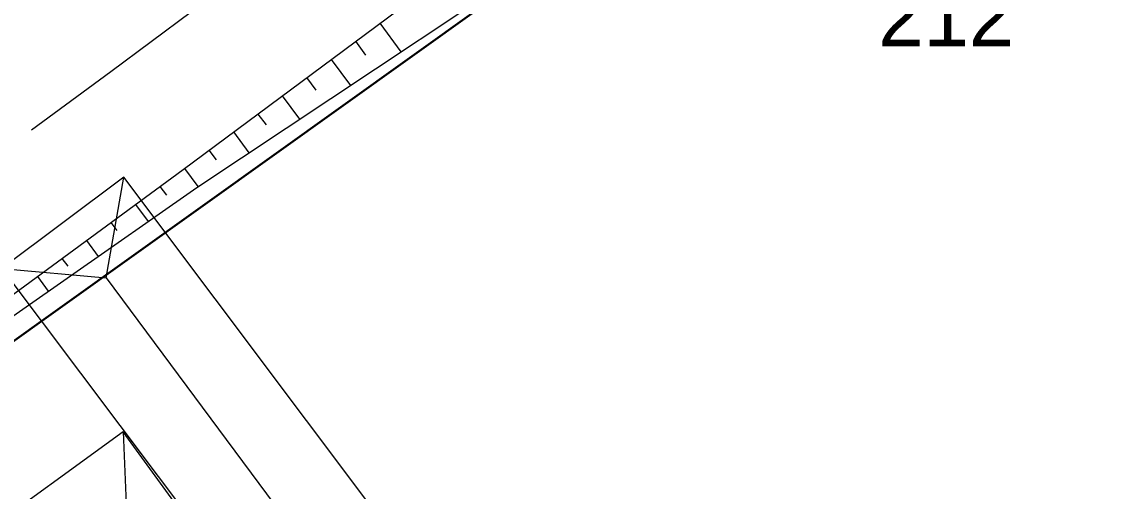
# Model space of a CAD drawing. Header units: metres. Extents: x 536440 to 536837, y 1836560 to 1836836.
# Drawn here: x 536564.36 to 536599.78, y 1836672.54 to 1836687.98 of the extents above; entities that cross this region are included whole.
import ezdxf
from ezdxf.enums import TextEntityAlignment as Align

# ---------------------------------------------------------------- set-up
doc = ezdxf.new("R2010")
doc.units = ezdxf.units.M
doc.header["$MEASUREMENT"] = 0
doc.linetypes.add('DGN Style 2', pattern=[10.8828, 6.52968, -4.35312])
for name, color, linetype, lineweight in [('Level 2', 1, 'Continuous', 0), ('Level 4', 1, 'Continuous', 0), ('Level 44', 1, 'Continuous', 0), ('Level 5', 1, 'Continuous', 0), ('Level 8', 1, 'Continuous', 0), ('Level 9', 1, 'Continuous', 0)]:
    doc.layers.add(name, color=color, linetype=linetype, lineweight=lineweight)
doc.styles.add('Style-CHAR_FAST_FONT', font='CHAR_FAST_FONT.shx')

# ---------------------------------------------------------------- blocks, each defined once
blk = doc.blocks.new('*U43')
at = {"layer": 'Level 44', "color": 7, "linetype": 'Continuous', "lineweight": 0}
blk.add_line((-2.167, 4.73), (2.127, -4.476), dxfattribs=at)
at = {"layer": 'Level 44', "color": 7, "linetype": 'Continuous', "lineweight": 0, "flags": 128}
for points in [[(-5.468, 5.71), (-2.167, 4.73), (-0.948, 7.849)], [(0.96, -7.841), (2.127, -4.476), (5.48, -5.702)]]:
    blk.add_lwpolyline(points, dxfattribs=at)
blk.add_lwpolyline([(-5.468, 5.71), (0.96, -7.841), (5.48, -5.702), (-0.948, 7.849)], close=True, dxfattribs=at)
blk = doc.blocks.new('*U44')
at = {"layer": 'Level 44', "color": 7, "linetype": 'Continuous', "lineweight": 0}
blk.add_line((3.106, 1.699), (-2.939, -1.233), dxfattribs=at)
at = {"layer": 'Level 44', "color": 7, "linetype": 'Continuous', "lineweight": 0, "flags": 128}
blk.add_lwpolyline([(-3.811, -6.118), (7.123, -1.159), (3.82, 6.116), (-7.111, 1.166)], close=True, dxfattribs=at)
for points in [[(3.82, 6.116), (3.106, 1.699), (7.123, -1.159)], [(-7.111, 1.166), (-2.939, -1.233), (-3.811, -6.118)]]:
    blk.add_lwpolyline(points, dxfattribs=at)
blk = doc.blocks.new('*U42')
at = {"layer": 'Level 44', "color": 7, "linetype": 'Continuous', "lineweight": 0}
for name, p, xscale, yscale, zscale, rotation in [('*U43', (2.86, 3.45), 1.000000090260133, 1.000000090260133, 1.000000090260133, 11.54659778928704), ('*U44', (-2.17, -4.18), 0.9999990910556075, 0.9999990910556075, 0.9999990910556075, 11.62205119697509)]:
    blk.add_blockref(name, p, dxfattribs=dict(at, xscale=xscale, yscale=yscale, zscale=zscale, rotation=rotation))

msp = doc.modelspace()

# ---------------------------------------------------------------- linework, layer by layer
at = {"layer": 'Level 2', "color": 7, "linetype": 'Continuous', "lineweight": 0}
for p, q in [((536576.14, 1836687.93), (536576.83, 1836686.99)), ((536575.34, 1836687.33), (536575.67, 1836686.88)), ((536574.54, 1836686.73), (536575.17, 1836685.88)), ((536573.73, 1836686.14), (536574.03, 1836685.73)), ((536572.93, 1836685.54), (536573.5, 1836684.77)), ((536572.13, 1836684.94), (536572.4, 1836684.58)), ((536571.33, 1836684.35), (536571.83, 1836683.67)), ((536570.52, 1836683.75), (536570.76, 1836683.43)), ((536569.72, 1836683.15), (536570.16, 1836682.56)), ((536568.91, 1836682.56), (536569.13, 1836682.27)), ((536568.11, 1836681.97), (536568.52, 1836681.41)), ((536567.3, 1836681.38), (536567.5, 1836681.11)), ((536566.5, 1836680.78), (536566.88, 1836680.26)), ((536565.69, 1836680.19), (536565.88, 1836679.94)), ((536564.89, 1836679.6), (536565.24, 1836679.12))]:
    msp.add_line(p, q, dxfattribs=at)
at = {"layer": 'Level 2', "color": 7, "linetype": 'Continuous', "lineweight": 0, "flags": 128}
for points in [[(536450.37, 1836596.28), (536456.47, 1836600.36), (536470.46, 1836610.34), (536477.93, 1836615.8), (536489.04, 1836623.95), (536505.16, 1836635.78), (536521.29, 1836647.61), (536537.42, 1836659.44), (536547.9, 1836667.13), (536557.11, 1836673.89), (536569.68, 1836683.12), (536583.78, 1836693.6), (536585.78, 1836695.11), (536597.33, 1836703.91), (536608.25, 1836712.47), (536619.04, 1836721.17), (536633.01, 1836732.78), (536648.29, 1836745.79)], [(536450.37, 1836595.99), (536456.75, 1836599.96), (536471.36, 1836609.11), (536478.9, 1836614.49), (536489.45, 1836623.38), (536505.48, 1836635.34), (536521.93, 1836646.73), (536537.5, 1836659.33), (536548.18, 1836666.74), (536557.33, 1836673.59), (536570.12, 1836682.52), (536584.77, 1836692.27), (536586.8, 1836693.75), (536597.93, 1836703.15), (536609.46, 1836710.95), (536620.26, 1836719.67), (536634.34, 1836731.22), (536648.95, 1836745.03)]]:
    msp.add_lwpolyline(points, dxfattribs=at)
at = {"layer": 'Level 5', "color": 7, "linetype": 'Continuous', "lineweight": 30, "flags": 128}
msp.add_lwpolyline([(536521.93, 1836646.73), (536552.1, 1836668.9), (536588.53, 1836694.96)], dxfattribs=at)
at = {"layer": 'Level 8', "color": 7, "linetype": 'DGN Style 2', "lineweight": 0, "flags": 128}
msp.add_lwpolyline([(536450.37, 1836601.09), (536454.19, 1836603.65), (536468.11, 1836613.57), (536475.57, 1836619.03), (536486.67, 1836627.17), (536502.8, 1836639), (536518.92, 1836650.83), (536535.05, 1836662.66), (536545.53, 1836670.35), (536554.75, 1836677.11), (536567.3, 1836686.34), (536581.37, 1836696.8), (536583.38, 1836698.3), (536594.89, 1836707.08), (536605.76, 1836715.6), (536616.5, 1836724.26), (536630.44, 1836735.84), (536645.69, 1836748.83), (536654.75, 1836756.61), (536660.86, 1836761.87), (536674.1, 1836773.26), (536686.33, 1836783.72), (536698.59, 1836793.85), (536712.64, 1836804.6), (536722.81, 1836811.65), (536737.7, 1836820.9), (536737.71, 1836820.91)], dxfattribs=at)
at = {"layer": 'Level 9', "color": 7, "linetype": 'Continuous', "lineweight": 0, "flags": 128}
msp.add_lwpolyline([(536450.37, 1836595.99), (536456.75, 1836599.96), (536471.36, 1836609.11), (536478.9, 1836614.49), (536489.45, 1836623.38), (536505.48, 1836635.34), (536521.93, 1836646.73), (536537.5, 1836659.33), (536548.18, 1836666.74), (536557.33, 1836673.59), (536570.12, 1836682.52), (536584.77, 1836692.27), (536586.8, 1836693.75), (536597.93, 1836703.15), (536609.46, 1836710.95), (536620.26, 1836719.67), (536634.34, 1836731.22), (536648.95, 1836745.03)], dxfattribs=at)

# ---------------------------------------------------------------- block references
at = {"layer": 'Level 44', "color": 7, "linetype": 'Continuous', "lineweight": 0}
msp.add_blockref('*U42', (536567.36, 1836671.91), dxfattribs=at)

# ---------------------------------------------------------------- texts
at = {"layer": 'Level 4', "color": 1, "linetype": 'Continuous', "lineweight": 0, "style": 'Style-CHAR_FAST_FONT'}
msp.add_text('212', height=2, dxfattribs=at).set_placement((536594.746, 1836688.17), align=Align.MIDDLE_CENTER)

doc.saveas('drawing.dxf')
